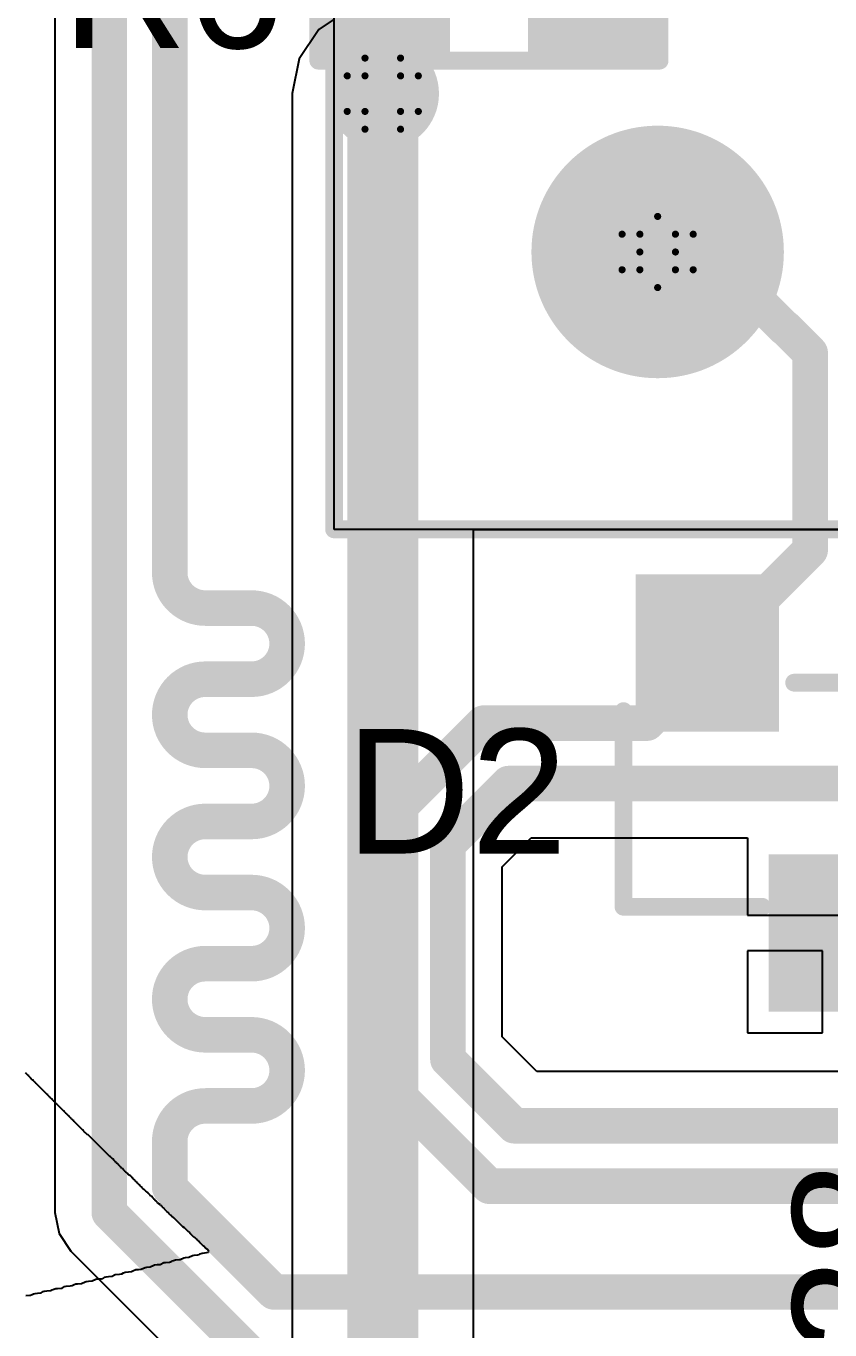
# Model space of a CAD drawing. Header units: inches. Extents: x 0 to 12.8, y -0.1 to 3.5.
# Drawn here: x 0.524 to 0.7501, y 0.968 to 1.3346 of the extents above; entities that cross this region are included whole.
import ezdxf

# ---------------------------------------------------------------- set-up
doc = ezdxf.new("R2010")
doc.units = ezdxf.units.IN
doc.header["$MEASUREMENT"] = 0
for name, color, linetype in [('Bottom Layer', 5, 'Continuous'), ('Bottom Overlay', 54, 'Continuous'), ('Bottom Solder', 6, 'Continuous'), ('Drill Drawing', 1, 'Continuous'), ('Multi-Layer', 9, 'Continuous'), ('Pad Holes', 156, 'Continuous'), ('Top Layer', 1, 'Continuous'), ('Top Overlay', 2, 'Continuous'), ('Top Paste', 8, 'Continuous'), ('Top Solder', 216, 'Continuous'), ('Via Holes', 16, 'Continuous')]:
    doc.layers.add(name, color=color, linetype=linetype)
doc.styles.add('Arial', font='', dxfattribs={"height": 0.2})
doc.styles.get('Arial').set_extended_font_data('Arial')

# ---------------------------------------------------------------- blocks, each defined once
blk = doc.blocks.new('SOT_23_1')
at = {"layer": 'Top Layer'}
for points in [[(-0.01614, 0.05748), (0.01614, 0.05748), (0.01614, 0.02126), (-0.01614, 0.02126)], [(-0.05354, -0.02126), (-0.02126, -0.02126), (-0.02126, -0.05748), (-0.05354, -0.05748)], [(0.02126, -0.02126), (0.05354, -0.02126), (0.05354, -0.05748), (0.02126, -0.05748)]]:
    blk.add_hatch(color=1, dxfattribs=at).paths.add_polyline_path(points)
at = {"layer": 'Top Paste'}
for points in [[(-0.01614, 0.05748), (0.01614, 0.05748), (0.01614, 0.02126), (-0.01614, 0.02126)], [(-0.05354, -0.02126), (-0.02126, -0.02126), (-0.02126, -0.05748), (-0.05354, -0.05748)], [(0.02126, -0.02126), (0.05354, -0.02126), (0.05354, -0.05748), (0.02126, -0.05748)]]:
    blk.add_hatch(color=8, dxfattribs=at).paths.add_polyline_path(points)
at = {"layer": 'Top Solder'}
for points in [[(-0.02014, 0.06148), (0.02014, 0.06148), (0.02014, 0.01726), (-0.02014, 0.01726)], [(-0.05754, -0.01726), (-0.01726, -0.01726), (-0.01726, -0.06148), (-0.05754, -0.06148)], [(0.01726, -0.01726), (0.05754, -0.01726), (0.05754, -0.06148), (0.01726, -0.06148)]]:
    blk.add_hatch(color=216, dxfattribs=at).paths.add_polyline_path(points)
at = {"layer": 'Top Overlay'}
for points in [[(-0.022, 0.032, 0.005, 0.005, 0), (-0.061, 0.032, 0.005, 0.005, 0)], [(-0.061, 0.032, 0.005, 0.005, 0), (-0.061, -0.023, 0.005, 0.005, 0)], [(0.061, 0.032, 0.005, 0.005, 0), (0.022, 0.032, 0.005, 0.005, 0)], [(0.061, 0.032, 0.005, 0.005, 0), (0.061, -0.023, 0.005, 0.005, 0)], [(0.013, -0.031, 0.005, 0.005, 0), (-0.013, -0.031, 0.005, 0.005, 0)], [(-0.066, -0.041, 0.005, 0.005, 0), (-0.066, -0.051, 0.005, 0.005, 0)], [(-0.061, -0.046, 0.005, 0.005, 0), (-0.066, -0.041, 0.005, 0.005, 0)], [(-0.061, -0.046, 0.005, 0.005, 0), (-0.066, -0.051, 0.005, 0.005, 0)]]:
    blk.add_lwpolyline(points, format="xyseb", dxfattribs=at)
for points in [[(-0.06225, 0.032, 0.0025, 0.0025, 1), (-0.05975, 0.032, 0.0025, 0.0025, 1)], [(-0.06225, 0.032, 0.0025, 0.0025, 1), (-0.05975, 0.032, 0.0025, 0.0025, 1)], [(-0.02325, 0.032, 0.0025, 0.0025, 1), (-0.02075, 0.032, 0.0025, 0.0025, 1)], [(0.02075, 0.032, 0.0025, 0.0025, 1), (0.02325, 0.032, 0.0025, 0.0025, 1)], [(0.05975, 0.032, 0.0025, 0.0025, 1), (0.06225, 0.032, 0.0025, 0.0025, 1)], [(0.05975, 0.032, 0.0025, 0.0025, 1), (0.06225, 0.032, 0.0025, 0.0025, 1)], [(-0.06225, -0.023, 0.0025, 0.0025, 1), (-0.05975, -0.023, 0.0025, 0.0025, 1)], [(0.05975, -0.023, 0.0025, 0.0025, 1), (0.06225, -0.023, 0.0025, 0.0025, 1)], [(-0.01425, -0.031, 0.0025, 0.0025, 1), (-0.01175, -0.031, 0.0025, 0.0025, 1)], [(0.01175, -0.031, 0.0025, 0.0025, 1), (0.01425, -0.031, 0.0025, 0.0025, 1)], [(-0.06725, -0.041, 0.0025, 0.0025, 1), (-0.06475, -0.041, 0.0025, 0.0025, 1)], [(-0.06725, -0.041, 0.0025, 0.0025, 1), (-0.06475, -0.041, 0.0025, 0.0025, 1)], [(-0.06225, -0.046, 0.0025, 0.0025, 1), (-0.05975, -0.046, 0.0025, 0.0025, 1)], [(-0.06225, -0.046, 0.0025, 0.0025, 1), (-0.05975, -0.046, 0.0025, 0.0025, 1)], [(-0.06725, -0.051, 0.0025, 0.0025, 1), (-0.06475, -0.051, 0.0025, 0.0025, 1)], [(-0.06725, -0.051, 0.0025, 0.0025, 1), (-0.06475, -0.051, 0.0025, 0.0025, 1)]]:
    blk.add_lwpolyline(points, format="xyseb", close=True, dxfattribs=at)
blk = doc.blocks.new('R___0603_29')
at = {"layer": 'Top Layer'}
for points in [[(-0.015, 0.0175), (-0.015, -0.0175), (-0.045, -0.0175), (-0.045, 0.0175)], [(0.045, 0.0175), (0.045, -0.0175), (0.015, -0.0175), (0.015, 0.0175)]]:
    blk.add_hatch(color=1, dxfattribs=at).paths.add_polyline_path(points)
at = {"layer": 'Top Paste'}
for points in [[(-0.015, 0.0175), (-0.015, -0.0175), (-0.045, -0.0175), (-0.045, 0.0175)], [(0.045, 0.0175), (0.045, -0.0175), (0.015, -0.0175), (0.015, 0.0175)]]:
    blk.add_hatch(color=8, dxfattribs=at).paths.add_polyline_path(points)
at = {"layer": 'Top Solder'}
for points in [[(-0.011, 0.0215), (-0.011, -0.0215), (-0.049, -0.0215), (-0.049, 0.0215)], [(0.049, 0.0215), (0.049, -0.0215), (0.011, -0.0215), (0.011, 0.0215)]]:
    blk.add_hatch(color=216, dxfattribs=at).paths.add_polyline_path(points)
at = {"layer": 'Top Overlay'}
for points in [[(0.048, 0.021, 0.005, 0.005, 0), (-0.048, 0.021, 0.005, 0.005, 0)], [(-0.048, 0.021, 0.005, 0.005, 0), (-0.048, -0.021, 0.005, 0.005, 0)], [(0.048, 0.021, 0.005, 0.005, 0), (0.048, -0.021, 0.005, 0.005, 0)], [(0.048, -0.021, 0.005, 0.005, 0), (-0.048, -0.021, 0.005, 0.005, 0)]]:
    blk.add_lwpolyline(points, format="xyseb", dxfattribs=at)
for points in [[(-0.04925, 0.021, 0.0025, 0.0025, 1), (-0.04675, 0.021, 0.0025, 0.0025, 1)], [(-0.04925, 0.021, 0.0025, 0.0025, 1), (-0.04675, 0.021, 0.0025, 0.0025, 1)], [(0.04675, 0.021, 0.0025, 0.0025, 1), (0.04925, 0.021, 0.0025, 0.0025, 1)], [(0.04675, 0.021, 0.0025, 0.0025, 1), (0.04925, 0.021, 0.0025, 0.0025, 1)], [(-0.04925, -0.021, 0.0025, 0.0025, 1), (-0.04675, -0.021, 0.0025, 0.0025, 1)], [(-0.04925, -0.021, 0.0025, 0.0025, 1), (-0.04675, -0.021, 0.0025, 0.0025, 1)], [(0.04675, -0.021, 0.0025, 0.0025, 1), (0.04925, -0.021, 0.0025, 0.0025, 1)], [(0.04675, -0.021, 0.0025, 0.0025, 1), (0.04925, -0.021, 0.0025, 0.0025, 1)]]:
    blk.add_lwpolyline(points, format="xyseb", close=True, dxfattribs=at)
blk = doc.blocks.new('ARJM11D7_114_AB_EW2_B_38')
at = {"layer": 'Bottom Layer'}
h = blk.add_hatch(color=5, dxfattribs=at)
edge = h.paths.add_edge_path()
edge.add_arc((-0.225, -0.2685), 0.0315, 0, 360)
at = {"layer": 'Bottom Solder'}
h = blk.add_hatch(color=6, dxfattribs=at)
edge = h.paths.add_edge_path()
edge.add_arc((-0.225, -0.2685), 0.0355, 0, 360)
at = {"layer": 'Multi-Layer'}
h = blk.add_hatch(color=9, dxfattribs=at)
edge = h.paths.add_edge_path()
edge.add_arc((-0.225, -0.2685), 0.0315, 0, 360)
at = {"layer": 'Pad Holes'}
h = blk.add_hatch(color=7, dxfattribs=at)
edge = h.paths.add_edge_path()
edge.add_arc((-0.225, -0.2685), 0.0185, 0, 360)
at = {"layer": 'Top Layer'}
h = blk.add_hatch(color=1, dxfattribs=at)
edge = h.paths.add_edge_path()
edge.add_arc((-0.225, -0.2685), 0.0315, 0, 360)
at = {"layer": 'Top Solder'}
h = blk.add_hatch(color=216, dxfattribs=at)
edge = h.paths.add_edge_path()
edge.add_arc((-0.225, -0.2685), 0.0355, 0, 360)
at = {"layer": 'Bottom Overlay'}
for points in [[(-0.316, -0.3465, 0.005, 0.005, 0), (-0.316, -0.133, 0.005, 0.005, 0)], [(-0.316, -0.3465, 0.005, 0.005, 0), (0.316, -0.3465, 0.005, 0.005, 0)]]:
    blk.add_lwpolyline(points, format="xyseb", dxfattribs=at)
blk.add_lwpolyline([(-0.31725, -0.3465, 0.0025, 0.0025, 1), (-0.31475, -0.3465, 0.0025, 0.0025, 1)], format="xyseb", close=True, dxfattribs=at)
blk.add_lwpolyline([(-0.31725, -0.3465, 0.0025, 0.0025, 1), (-0.31475, -0.3465, 0.0025, 0.0025, 1)], format="xyseb", close=True, dxfattribs=at)

msp = doc.modelspace()

# ---------------------------------------------------------------- hatches: boundary and pattern name
at = {"layer": 'Bottom Layer'}
h = msp.add_hatch(color=5, dxfattribs=at)
edge = h.paths.add_edge_path()
edge.add_arc((0.6243, 1.31562), 0.01181, 0, 360)
at = {"layer": 'Bottom Solder'}
h = msp.add_hatch(color=6, dxfattribs=at)
edge = h.paths.add_edge_path()
edge.add_arc((0.6243, 1.31562), 0.01581, 0, 360)
at = {"layer": 'Top Layer'}
h = msp.add_hatch(color=1, dxfattribs=at)
edge = h.paths.add_edge_path()
edge.add_arc((0.6243, 1.31562), 0.01181, 0, 360)
at = {"layer": 'Top Solder'}
h = msp.add_hatch(color=216, dxfattribs=at)
edge = h.paths.add_edge_path()
edge.add_arc((0.6243, 1.31562), 0.01581, 0, 360)
at = {"layer": 'Via Holes'}
h = msp.add_hatch(color=7, dxfattribs=at)
edge = h.paths.add_edge_path()
edge.add_arc((0.6243, 1.31562), 0.00591, 0, 360)

# ---------------------------------------------------------------- linework, layer by layer
at = {"layer": 'Bottom Layer'}
for p, q in [((0.61061, 1.1931), (0.61061, 1.95441)), ((0.61061, 1.33654), (0.60628, 1.33364)), ((0.60628, 1.33364), (0.60075, 1.32537)), ((0.60075, 1.32537), (0.59881, 1.31562)), ((0.59881, 1.31562), (0.59881, 0.9457)), ((1.24261, 1.1931), (0.61061, 1.1931)), ((0.64979, 0.95626), (0.64979, 1.1931)), ((0.64979, 1.1931), (1.01969, 1.1931))]:
    msp.add_line(p, q, dxfattribs=at)
msp.add_lwpolyline([(0.6243, 0.9457, 0.02, 0.02, 0), (0.6243, 1.31562, 0.02, 0.02, 0)], format="xyseb", dxfattribs=at)
msp.add_lwpolyline([(0.6193, 1.31562, 0.01, 0.01, 1), (0.6293, 1.31562, 0.01, 0.01, 1)], format="xyseb", close=True, dxfattribs=at)
at = {"layer": 'Bottom Overlay'}
for p, q in [((0.52406, 1.04012), (0.52382, 1.0403)), ((0.52413, 1.03999), (0.52406, 1.04012)), ((0.52458, 1.03953), (0.52413, 1.03999)), ((0.52472, 1.03946), (0.52458, 1.03953)), ((0.52476, 1.03936), (0.52472, 1.03946)), ((0.52514, 1.03898), (0.52476, 1.03936)), ((0.52538, 1.0388), (0.52514, 1.03898)), ((0.52545, 1.03866), (0.52538, 1.0388)), ((0.52591, 1.03821), (0.52545, 1.03866)), ((0.52605, 1.03814), (0.52591, 1.03821)), ((0.52608, 1.03804), (0.52605, 1.03814)), ((0.5266, 1.03752), (0.52608, 1.03804)), ((0.52674, 1.03745), (0.5266, 1.03752)), ((0.52678, 1.03734), (0.52674, 1.03745)), ((0.52716, 1.03696), (0.52678, 1.03734)), ((0.5274, 1.03678), (0.52716, 1.03696)), ((0.52747, 1.03665), (0.5274, 1.03678)), ((0.52792, 1.03619), (0.52747, 1.03665)), ((0.52806, 1.03612), (0.52792, 1.03619)), ((0.5281, 1.03602), (0.52806, 1.03612)), ((0.52848, 1.03564), (0.5281, 1.03602)), ((0.52872, 1.03546), (0.52848, 1.03564)), ((0.52879, 1.03532), (0.52872, 1.03546)), ((0.52925, 1.03487), (0.52879, 1.03532)), ((0.52939, 1.0348), (0.52925, 1.03487)), ((0.52942, 1.0347), (0.52939, 1.0348)), ((0.52994, 1.03418), (0.52942, 1.0347)), ((0.53008, 1.03411), (0.52994, 1.03418)), ((0.53012, 1.034), (0.53008, 1.03411)), ((0.5305, 1.03362), (0.53012, 1.034)), ((0.53074, 1.03344), (0.5305, 1.03362)), ((0.53081, 1.03331), (0.53074, 1.03344)), ((0.53126, 1.03285), (0.53081, 1.03331)), ((0.5314, 1.03278), (0.53126, 1.03285)), ((0.53144, 1.03268), (0.5314, 1.03278)), ((0.53182, 1.0323), (0.53144, 1.03268)), ((0.53206, 1.03212), (0.53182, 1.0323)), ((0.53213, 1.03198), (0.53206, 1.03212)), ((0.53259, 1.03153), (0.53213, 1.03198)), ((0.53273, 1.03146), (0.53259, 1.03153)), ((0.53276, 1.03136), (0.53273, 1.03146)), ((0.53328, 1.03084), (0.53276, 1.03136)), ((0.53342, 1.03077), (0.53328, 1.03084)), ((0.53346, 1.03066), (0.53342, 1.03077)), ((0.53384, 1.03028), (0.53346, 1.03066)), ((0.53408, 1.0301), (0.53384, 1.03028)), ((0.53415, 1.02997), (0.53408, 1.0301)), ((0.5346, 1.02951), (0.53415, 1.02997)), ((0.53474, 1.02944), (0.5346, 1.02951)), ((0.53478, 1.02934), (0.53474, 1.02944)), ((0.53516, 1.02896), (0.53478, 1.02934)), ((0.5354, 1.02878), (0.53516, 1.02896)), ((0.53547, 1.02864), (0.5354, 1.02878)), ((0.53593, 1.02819), (0.53547, 1.02864)), ((0.53606, 1.02812), (0.53593, 1.02819)), ((0.5361, 1.02802), (0.53606, 1.02812)), ((0.53662, 1.0275), (0.5361, 1.02802)), ((0.53676, 1.02743), (0.53662, 1.0275)), ((0.5368, 1.02732), (0.53676, 1.02743)), ((0.53718, 1.02694), (0.5368, 1.02732)), ((0.53742, 1.02676), (0.53718, 1.02694)), ((0.53749, 1.02663), (0.53742, 1.02676)), ((0.53794, 1.02617), (0.53749, 1.02663)), ((0.53808, 1.0261), (0.53794, 1.02617)), ((0.53812, 1.026), (0.53808, 1.0261)), ((0.5385, 1.02562), (0.53812, 1.026)), ((0.53874, 1.02544), (0.5385, 1.02562)), ((0.53881, 1.0253), (0.53874, 1.02544)), ((0.53927, 1.02485), (0.53881, 1.0253)), ((0.5394, 1.02478), (0.53927, 1.02485)), ((0.53944, 1.02468), (0.5394, 1.02478)), ((0.53996, 1.02416), (0.53944, 1.02468)), ((0.5401, 1.02409), (0.53996, 1.02416)), ((0.54014, 1.02398), (0.5401, 1.02409)), ((0.54027, 1.02384), (0.54014, 1.02398)), ((0.54034, 1.0237), (0.54027, 1.02384)), ((0.54059, 1.02353), (0.54034, 1.0237)), ((0.54073, 1.02346), (0.54059, 1.02353)), ((0.54128, 1.0229), (0.54073, 1.02346)), ((0.54142, 1.02283), (0.54128, 1.0229)), ((0.54741, 1.01685), (0.54142, 1.02283)), ((0.54755, 1.01678), (0.54741, 1.01685)), ((0.54768, 1.01664), (0.54755, 1.01678)), ((0.54782, 1.01657), (0.54768, 1.01664)), ((0.54831, 1.01608), (0.54782, 1.01657)), ((0.54845, 1.01601), (0.54831, 1.01608)), ((0.54869, 1.01577), (0.54845, 1.01601)), ((0.54876, 1.01563), (0.54869, 1.01577)), ((0.54894, 1.01546), (0.54876, 1.01563)), ((0.54908, 1.01539), (0.54894, 1.01546)), ((0.54939, 1.01508), (0.54908, 1.01539)), ((0.54946, 1.01494), (0.54939, 1.01508)), ((0.54963, 1.01476), (0.54946, 1.01494)), ((0.54977, 1.01469), (0.54963, 1.01476)), ((0.55002, 1.01445), (0.54977, 1.01469)), ((0.55009, 1.01431), (0.55002, 1.01445)), ((0.55033, 1.01407), (0.55009, 1.01431)), ((0.55047, 1.014), (0.55033, 1.01407)), ((0.55071, 1.01375), (0.55047, 1.014)), ((0.55078, 1.01361), (0.55071, 1.01375)), ((0.55095, 1.01344), (0.55078, 1.01361)), ((0.55109, 1.01337), (0.55095, 1.01344)), ((0.55141, 1.01306), (0.55109, 1.01337)), ((0.55148, 1.01292), (0.55141, 1.01306)), ((0.55165, 1.01274), (0.55148, 1.01292)), ((0.55179, 1.01267), (0.55165, 1.01274)), ((0.55203, 1.01243), (0.55179, 1.01267)), ((0.5521, 1.01229), (0.55203, 1.01243)), ((0.55228, 1.01212), (0.5521, 1.01229)), ((0.55242, 1.01205), (0.55228, 1.01212)), ((0.55283, 1.01163), (0.55242, 1.01205)), ((0.55332, 1.01135), (0.55283, 1.01163)), ((0.55342, 1.01125), (0.55332, 1.01135)), ((0.55349, 1.01111), (0.55342, 1.01125)), ((0.55381, 1.0108), (0.55349, 1.01111)), ((0.55395, 1.01073), (0.55381, 1.0108)), ((0.55405, 1.01062), (0.55395, 1.01073)), ((0.55412, 1.01048), (0.55405, 1.01062)), ((0.55443, 1.01017), (0.55412, 1.01048)), ((0.55457, 1.0101), (0.55443, 1.01017)), ((0.55475, 1.00993), (0.55457, 1.0101)), ((0.55482, 1.00979), (0.55475, 1.00993)), ((0.55513, 1.00947), (0.55482, 1.00979)), ((0.55527, 1.0094), (0.55513, 1.00947)), ((0.55544, 1.00923), (0.55527, 1.0094)), ((0.55551, 1.00909), (0.55544, 1.00923)), ((0.55583, 1.00878), (0.55551, 1.00909)), ((0.55596, 1.00871), (0.55583, 1.00878)), ((0.55607, 1.0086), (0.55596, 1.00871)), ((0.55614, 1.00847), (0.55607, 1.0086)), ((0.55645, 1.00815), (0.55614, 1.00847)), ((0.55659, 1.00808), (0.55645, 1.00815)), ((0.55676, 1.00791), (0.55659, 1.00808)), ((0.55683, 1.00777), (0.55676, 1.00791)), ((0.55715, 1.00746), (0.55683, 1.00777)), ((0.55729, 1.00739), (0.55715, 1.00746)), ((0.55763, 1.00704), (0.55729, 1.00739)), ((0.55798, 1.00683), (0.55763, 1.00704)), ((0.5583, 1.00652), (0.55798, 1.00683)), ((0.55837, 1.00638), (0.5583, 1.00652)), ((0.55847, 1.00627), (0.55837, 1.00638)), ((0.55861, 1.0062), (0.55847, 1.00627)), ((0.55892, 1.00589), (0.55861, 1.0062)), ((0.55899, 1.00575), (0.55892, 1.00589)), ((0.5591, 1.00565), (0.55899, 1.00575)), ((0.55924, 1.00558), (0.5591, 1.00565)), ((0.55962, 1.0052), (0.55924, 1.00558)), ((0.55969, 1.00506), (0.55962, 1.0052)), ((0.55979, 1.00495), (0.55969, 1.00506)), ((0.55993, 1.00488), (0.55979, 1.00495)), ((0.56024, 1.00457), (0.55993, 1.00488)), ((0.56031, 1.00443), (0.56024, 1.00457)), ((0.56042, 1.00433), (0.56031, 1.00443)), ((0.56056, 1.00426), (0.56042, 1.00433)), ((0.56087, 1.00394), (0.56056, 1.00426)), ((0.56094, 1.0038), (0.56087, 1.00394)), ((0.56104, 1.0037), (0.56094, 1.0038)), ((0.56177, 1.00318), (0.56104, 1.0037)), ((0.56184, 1.00304), (0.56177, 1.00318)), ((0.56202, 1.00286), (0.56184, 1.00304)), ((0.56216, 1.00279), (0.56202, 1.00286)), ((0.56219, 1.00269), (0.56216, 1.00279)), ((0.5623, 1.00266), (0.56219, 1.00269)), ((0.56233, 1.00255), (0.5623, 1.00266)), ((0.56257, 1.00231), (0.56233, 1.00255)), ((0.56271, 1.00224), (0.56257, 1.00231)), ((0.56296, 1.00199), (0.56271, 1.00224)), ((0.56303, 1.00186), (0.56296, 1.00199)), ((0.56327, 1.00161), (0.56303, 1.00186)), ((0.56341, 1.00154), (0.56327, 1.00161)), ((0.56351, 1.00144), (0.56341, 1.00154)), ((0.56358, 1.0013), (0.56351, 1.00144)), ((0.5639, 1.00099), (0.56358, 1.0013)), ((0.56404, 1.00092), (0.5639, 1.00099)), ((0.56421, 1.00074), (0.56404, 1.00092)), ((0.56428, 1.0006), (0.56421, 1.00074)), ((0.56459, 1.00029), (0.56428, 1.0006)), ((0.56473, 1.00022), (0.56459, 1.00029)), ((0.56487, 1.00008), (0.56473, 1.00022)), ((0.56501, 1.00001), (0.56487, 1.00008)), ((0.5655, 0.99952), (0.56501, 1.00001)), ((0.56564, 0.99945), (0.5655, 0.99952)), ((0.56807, 0.99702), (0.56564, 0.99945)), ((0.56856, 0.99674), (0.56807, 0.99702)), ((0.56894, 0.99636), (0.56856, 0.99674)), ((0.56901, 0.99622), (0.56894, 0.99636)), ((0.56912, 0.99618), (0.56901, 0.99622)), ((0.56957, 0.99573), (0.56912, 0.99618)), ((0.56964, 0.99559), (0.56957, 0.99573)), ((0.56974, 0.99556), (0.56964, 0.99559)), ((0.57026, 0.99504), (0.56974, 0.99556)), ((0.57033, 0.9949), (0.57026, 0.99504)), ((0.57044, 0.99486), (0.57033, 0.9949)), ((0.57089, 0.99441), (0.57044, 0.99486)), ((0.57096, 0.99427), (0.57089, 0.99441)), ((0.57127, 0.99403), (0.57096, 0.99427)), ((0.57141, 0.99396), (0.57127, 0.99403)), ((0.57169, 0.99368), (0.57141, 0.99396)), ((0.57183, 0.99361), (0.57169, 0.99368)), ((0.57197, 0.99347), (0.57183, 0.99361)), ((0.57211, 0.9934), (0.57197, 0.99347)), ((0.57221, 0.9933), (0.57211, 0.9934)), ((0.57228, 0.99316), (0.57221, 0.9933)), ((0.57259, 0.99284), (0.57228, 0.99316)), ((0.57273, 0.99278), (0.57259, 0.99284)), ((0.57284, 0.99267), (0.57273, 0.99278)), ((0.57291, 0.99253), (0.57284, 0.99267)), ((0.57329, 0.99215), (0.57291, 0.99253)), ((0.57343, 0.99208), (0.57329, 0.99215)), ((0.57353, 0.99197), (0.57343, 0.99208)), ((0.5736, 0.99184), (0.57353, 0.99197)), ((0.57392, 0.99152), (0.5736, 0.99184)), ((0.57406, 0.99145), (0.57392, 0.99152)), ((0.57437, 0.99114), (0.57406, 0.99145)), ((0.57419, 0.98971), (0.57524, 0.98985)), ((0.57444, 0.991), (0.57437, 0.99114)), ((0.57454, 0.9909), (0.57444, 0.991)), ((0.57468, 0.99083), (0.57454, 0.9909)), ((0.57482, 0.99069), (0.57468, 0.99083)), ((0.57496, 0.99062), (0.57482, 0.99069)), ((0.5752, 0.99037), (0.57496, 0.99062)), ((0.57541, 0.99003), (0.5752, 0.99037)), ((0.57524, 0.98985), (0.57541, 0.99003)), ((0.55951, 0.98603), (0.56014, 0.9863)), ((0.56014, 0.9863), (0.56084, 0.98637)), ((0.56084, 0.98637), (0.56167, 0.98644)), ((0.56167, 0.98644), (0.56271, 0.98693)), ((0.56271, 0.98693), (0.5632, 0.987)), ((0.5632, 0.987), (0.56435, 0.9871)), ((0.56435, 0.9871), (0.56463, 0.98717)), ((0.56463, 0.98717), (0.56498, 0.98731)), ((0.56498, 0.98731), (0.56508, 0.98742)), ((0.56508, 0.98742), (0.56543, 0.98756)), ((0.56543, 0.98756), (0.56598, 0.9877)), ((0.56598, 0.9877), (0.5671, 0.98777)), ((0.5671, 0.98777), (0.56731, 0.98783)), ((0.56731, 0.98783), (0.56835, 0.98832)), ((0.56835, 0.98832), (0.56884, 0.98839)), ((0.56884, 0.98839), (0.56974, 0.98846)), ((0.56974, 0.98846), (0.57079, 0.98895)), ((0.57079, 0.98895), (0.57127, 0.98902)), ((0.57127, 0.98902), (0.57228, 0.98912)), ((0.57228, 0.98912), (0.57263, 0.98926)), ((0.57263, 0.98926), (0.57287, 0.98937)), ((0.57287, 0.98937), (0.5735, 0.98964)), ((0.5735, 0.98964), (0.57419, 0.98971)), ((0.5456, 0.98248), (0.54574, 0.98262)), ((0.54574, 0.98262), (0.54588, 0.98269)), ((0.54588, 0.98269), (0.54601, 0.98283)), ((0.54601, 0.98283), (0.5465, 0.98296)), ((0.5465, 0.98296), (0.5472, 0.98303)), ((0.5472, 0.98303), (0.54817, 0.9831)), ((0.54817, 0.9831), (0.5488, 0.98352)), ((0.5488, 0.98352), (0.54908, 0.98359)), ((0.54908, 0.98359), (0.55026, 0.98373)), ((0.55026, 0.98373), (0.55095, 0.9838)), ((0.55095, 0.9838), (0.55137, 0.98408)), ((0.55137, 0.98408), (0.55186, 0.98429)), ((0.55186, 0.98429), (0.55276, 0.98436)), ((0.55276, 0.98436), (0.55363, 0.98446)), ((0.55363, 0.98446), (0.55398, 0.9846)), ((0.55398, 0.9846), (0.55485, 0.98498)), ((0.55485, 0.98498), (0.55555, 0.98505)), ((0.55555, 0.98505), (0.55638, 0.98512)), ((0.55638, 0.98512), (0.55743, 0.98561)), ((0.55743, 0.98561), (0.55791, 0.98568)), ((0.55791, 0.98568), (0.55892, 0.98578)), ((0.55892, 0.98578), (0.55927, 0.98592)), ((0.55927, 0.98592), (0.55951, 0.98603)), ((0.52876, 0.97879), (0.52911, 0.97893)), ((0.52911, 0.97893), (0.5298, 0.979)), ((0.5298, 0.979), (0.53078, 0.97907)), ((0.53078, 0.97907), (0.53099, 0.97914)), ((0.53099, 0.97914), (0.53133, 0.97928)), ((0.53133, 0.97928), (0.53182, 0.97949)), ((0.53182, 0.97949), (0.53238, 0.97962)), ((0.53238, 0.97962), (0.53286, 0.97969)), ((0.53286, 0.97969), (0.53412, 0.97976)), ((0.53412, 0.97976), (0.53474, 0.98018)), ((0.53474, 0.98018), (0.53523, 0.98032)), ((0.53523, 0.98032), (0.53634, 0.98039)), ((0.53634, 0.98039), (0.5369, 0.98046)), ((0.5369, 0.98046), (0.53746, 0.98081)), ((0.53746, 0.98081), (0.53794, 0.98095)), ((0.53794, 0.98095), (0.53843, 0.98102)), ((0.53843, 0.98102), (0.53954, 0.98109)), ((0.53954, 0.98109), (0.54059, 0.98157)), ((0.54059, 0.98157), (0.54087, 0.98164)), ((0.54087, 0.98164), (0.54156, 0.98171)), ((0.54156, 0.98171), (0.54254, 0.98178)), ((0.54254, 0.98178), (0.54358, 0.98227)), ((0.54358, 0.98227), (0.54386, 0.98234)), ((0.54386, 0.98234), (0.54518, 0.98241)), ((0.54518, 0.98241), (0.5456, 0.98248)), ((0.52389, 0.97768), (0.525, 0.97775)), ((0.525, 0.97775), (0.52521, 0.97782)), ((0.52521, 0.97782), (0.52566, 0.97799)), ((0.52566, 0.97799), (0.52605, 0.97816)), ((0.52605, 0.97816), (0.52653, 0.9783)), ((0.52653, 0.9783), (0.52723, 0.97837)), ((0.52723, 0.97837), (0.5282, 0.97844)), ((0.5282, 0.97844), (0.52876, 0.97879))]:
    msp.add_line(p, q, dxfattribs=at)
at = {"layer": 'Drill Drawing'}
for points in [[(0.6193, 1.32062, 0.002, 0.002, 0), (0.6193, 1.32562, 0.002, 0.002, 0)], [(0.6193, 1.32562, 0.002, 0.002, 0), (0.6293, 1.32562, 0.002, 0.002, 0)], [(0.6293, 1.32062, 0.002, 0.002, 0), (0.6293, 1.32562, 0.002, 0.002, 0)], [(0.6143, 1.31062, 0.002, 0.002, 0), (0.6143, 1.32062, 0.002, 0.002, 0)], [(0.6143, 1.32062, 0.002, 0.002, 0), (0.6193, 1.32062, 0.002, 0.002, 0)], [(0.6293, 1.32062, 0.002, 0.002, 0), (0.6343, 1.32062, 0.002, 0.002, 0)], [(0.6343, 1.31062, 0.002, 0.002, 0), (0.6343, 1.32062, 0.002, 0.002, 0)], [(0.6143, 1.31062, 0.002, 0.002, 0), (0.6193, 1.31062, 0.002, 0.002, 0)], [(0.6193, 1.30562, 0.002, 0.002, 0), (0.6193, 1.31062, 0.002, 0.002, 0)], [(0.6293, 1.31062, 0.002, 0.002, 0), (0.6343, 1.31062, 0.002, 0.002, 0)], [(0.6293, 1.30562, 0.002, 0.002, 0), (0.6293, 1.31062, 0.002, 0.002, 0)], [(0.6193, 1.30562, 0.002, 0.002, 0), (0.6293, 1.30562, 0.002, 0.002, 0)], [(0.69661, 1.2761, 0.002, 0.002, 0), (0.70161, 1.2811, 0.002, 0.002, 0)], [(0.70161, 1.2811, 0.002, 0.002, 0), (0.70661, 1.2761, 0.002, 0.002, 0)], [(0.69161, 1.2761, 0.002, 0.002, 0), (0.69661, 1.2711, 0.002, 0.002, 0)], [(0.69161, 1.2761, 0.002, 0.002, 0), (0.69661, 1.2761, 0.002, 0.002, 0)], [(0.70661, 1.2761, 0.002, 0.002, 0), (0.71161, 1.2761, 0.002, 0.002, 0)], [(0.70661, 1.2711, 0.002, 0.002, 0), (0.71161, 1.2761, 0.002, 0.002, 0)], [(0.69161, 1.2661, 0.002, 0.002, 0), (0.69661, 1.2711, 0.002, 0.002, 0)], [(0.70661, 1.2711, 0.002, 0.002, 0), (0.71161, 1.2661, 0.002, 0.002, 0)], [(0.69161, 1.2661, 0.002, 0.002, 0), (0.69661, 1.2661, 0.002, 0.002, 0)], [(0.69661, 1.2661, 0.002, 0.002, 0), (0.70161, 1.2611, 0.002, 0.002, 0)], [(0.70161, 1.2611, 0.002, 0.002, 0), (0.70661, 1.2661, 0.002, 0.002, 0)], [(0.70661, 1.2661, 0.002, 0.002, 0), (0.71161, 1.2661, 0.002, 0.002, 0)]]:
    msp.add_lwpolyline(points, format="xyseb", dxfattribs=at)
for points in [[(0.6188, 1.32562, 0.001, 0.001, 1), (0.6198, 1.32562, 0.001, 0.001, 1)], [(0.6188, 1.32562, 0.001, 0.001, 1), (0.6198, 1.32562, 0.001, 0.001, 1)], [(0.6288, 1.32562, 0.001, 0.001, 1), (0.6298, 1.32562, 0.001, 0.001, 1)], [(0.6288, 1.32562, 0.001, 0.001, 1), (0.6298, 1.32562, 0.001, 0.001, 1)], [(0.6138, 1.32062, 0.001, 0.001, 1), (0.6148, 1.32062, 0.001, 0.001, 1)], [(0.6138, 1.32062, 0.001, 0.001, 1), (0.6148, 1.32062, 0.001, 0.001, 1)], [(0.6188, 1.32062, 0.001, 0.001, 1), (0.6198, 1.32062, 0.001, 0.001, 1)], [(0.6188, 1.32062, 0.001, 0.001, 1), (0.6198, 1.32062, 0.001, 0.001, 1)], [(0.6288, 1.32062, 0.001, 0.001, 1), (0.6298, 1.32062, 0.001, 0.001, 1)], [(0.6288, 1.32062, 0.001, 0.001, 1), (0.6298, 1.32062, 0.001, 0.001, 1)], [(0.6338, 1.32062, 0.001, 0.001, 1), (0.6348, 1.32062, 0.001, 0.001, 1)], [(0.6338, 1.32062, 0.001, 0.001, 1), (0.6348, 1.32062, 0.001, 0.001, 1)], [(0.6138, 1.31062, 0.001, 0.001, 1), (0.6148, 1.31062, 0.001, 0.001, 1)], [(0.6138, 1.31062, 0.001, 0.001, 1), (0.6148, 1.31062, 0.001, 0.001, 1)], [(0.6188, 1.31062, 0.001, 0.001, 1), (0.6198, 1.31062, 0.001, 0.001, 1)], [(0.6188, 1.31062, 0.001, 0.001, 1), (0.6198, 1.31062, 0.001, 0.001, 1)], [(0.6288, 1.31062, 0.001, 0.001, 1), (0.6298, 1.31062, 0.001, 0.001, 1)], [(0.6288, 1.31062, 0.001, 0.001, 1), (0.6298, 1.31062, 0.001, 0.001, 1)], [(0.6338, 1.31062, 0.001, 0.001, 1), (0.6348, 1.31062, 0.001, 0.001, 1)], [(0.6338, 1.31062, 0.001, 0.001, 1), (0.6348, 1.31062, 0.001, 0.001, 1)], [(0.6188, 1.30562, 0.001, 0.001, 1), (0.6198, 1.30562, 0.001, 0.001, 1)], [(0.6188, 1.30562, 0.001, 0.001, 1), (0.6198, 1.30562, 0.001, 0.001, 1)], [(0.6288, 1.30562, 0.001, 0.001, 1), (0.6298, 1.30562, 0.001, 0.001, 1)], [(0.6288, 1.30562, 0.001, 0.001, 1), (0.6298, 1.30562, 0.001, 0.001, 1)], [(0.70111, 1.2811, 0.001, 0.001, 1), (0.70211, 1.2811, 0.001, 0.001, 1)], [(0.70111, 1.2811, 0.001, 0.001, 1), (0.70211, 1.2811, 0.001, 0.001, 1)], [(0.69111, 1.2761, 0.001, 0.001, 1), (0.69211, 1.2761, 0.001, 0.001, 1)], [(0.69111, 1.2761, 0.001, 0.001, 1), (0.69211, 1.2761, 0.001, 0.001, 1)], [(0.69611, 1.2761, 0.001, 0.001, 1), (0.69711, 1.2761, 0.001, 0.001, 1)], [(0.69611, 1.2761, 0.001, 0.001, 1), (0.69711, 1.2761, 0.001, 0.001, 1)], [(0.70611, 1.2761, 0.001, 0.001, 1), (0.70711, 1.2761, 0.001, 0.001, 1)], [(0.70611, 1.2761, 0.001, 0.001, 1), (0.70711, 1.2761, 0.001, 0.001, 1)], [(0.71111, 1.2761, 0.001, 0.001, 1), (0.71211, 1.2761, 0.001, 0.001, 1)], [(0.71111, 1.2761, 0.001, 0.001, 1), (0.71211, 1.2761, 0.001, 0.001, 1)], [(0.69611, 1.2711, 0.001, 0.001, 1), (0.69711, 1.2711, 0.001, 0.001, 1)], [(0.69611, 1.2711, 0.001, 0.001, 1), (0.69711, 1.2711, 0.001, 0.001, 1)], [(0.70611, 1.2711, 0.001, 0.001, 1), (0.70711, 1.2711, 0.001, 0.001, 1)], [(0.70611, 1.2711, 0.001, 0.001, 1), (0.70711, 1.2711, 0.001, 0.001, 1)], [(0.69111, 1.2661, 0.001, 0.001, 1), (0.69211, 1.2661, 0.001, 0.001, 1)], [(0.69111, 1.2661, 0.001, 0.001, 1), (0.69211, 1.2661, 0.001, 0.001, 1)], [(0.69611, 1.2661, 0.001, 0.001, 1), (0.69711, 1.2661, 0.001, 0.001, 1)], [(0.69611, 1.2661, 0.001, 0.001, 1), (0.69711, 1.2661, 0.001, 0.001, 1)], [(0.70611, 1.2661, 0.001, 0.001, 1), (0.70711, 1.2661, 0.001, 0.001, 1)], [(0.70611, 1.2661, 0.001, 0.001, 1), (0.70711, 1.2661, 0.001, 0.001, 1)], [(0.71111, 1.2661, 0.001, 0.001, 1), (0.71211, 1.2661, 0.001, 0.001, 1)], [(0.71111, 1.2661, 0.001, 0.001, 1), (0.71211, 1.2661, 0.001, 0.001, 1)], [(0.70111, 1.2611, 0.001, 0.001, 1), (0.70211, 1.2611, 0.001, 0.001, 1)], [(0.70111, 1.2611, 0.001, 0.001, 1), (0.70211, 1.2611, 0.001, 0.001, 1)]]:
    msp.add_lwpolyline(points, format="xyseb", close=True, dxfattribs=at)
at = {"layer": 'Top Layer'}
for p, q in [((0.61061, 1.1931), (0.61061, 1.95441)), ((0.53209, 1.37492), (0.53209, 1.001)), ((1.24261, 1.1931), (0.61061, 1.1931)), ((0.65791, 1.0982), (0.66604, 1.10633)), ((0.66604, 1.10633), (0.72686, 1.10633)), ((0.72686, 1.10633), (0.72686, 1.08463)), ((0.65791, 1.05043), (0.65791, 1.0982)), ((0.72686, 1.08463), (0.753, 1.08463)), ((0.748, 1.07463), (0.72686, 1.07463)), ((0.72686, 1.07463), (0.72686, 1.05152)), ((0.748, 1.05152), (0.748, 1.07463)), ((0.66762, 1.04072), (0.65791, 1.05043)), ((0.72686, 1.05152), (0.748, 1.05152)), ((0.78106, 1.04072), (0.66762, 1.04072)), ((0.53209, 1.001), (0.53325, 0.99514)), ((0.53325, 0.99514), (0.53656, 0.99018)), ((0.53656, 0.99018), (0.57587, 0.95088))]:
    msp.add_line(p, q, dxfattribs=at)
for points in [[(0.54738, 1.001, 0.01, 0.01, 0), (0.54738, 1.37492, 0.01, 0.01, 0)], [(0.56438, 1.20184, 0.01, 0.01, 0), (0.56438, 1.36788, 0.01, 0.01, 0)], [(0.62423, 1.31569, 0.02, 0.02, 0), (0.62423, 1.34583, 0.02, 0.02, 0)], [(0.62423, 1.31569, 0.015, 0.015, 0), (0.6243, 1.31562, 0.015, 0.015, 0)], [(0.70161, 1.2711, 0.01, 0.01, 0), (0.71595, 1.2711, 0.01, 0.01, 0)], [(0.71595, 1.2711, 0.01, 0.01, 0), (0.73727, 1.24979, 0.01, 0.01, 0)], [(0.73727, 1.24979, 0.01, 0.01, 0), (0.73743, 1.24979, 0.01, 0.01, 0)], [(0.73743, 1.24979, 0.01, 0.01, 0), (0.7445, 1.24272, 0.01, 0.01, 0)], [(0.7445, 1.18727, 0.01, 0.01, 0), (0.7445, 1.24272, 0.01, 0.01, 0)], [(0.56438, 1.18098, 0.01, 0.01, 0), (0.56438, 1.20184, 0.01, 0.01, 0)], [(0.72871, 1.17148, 0.01, 0.01, 0), (0.7445, 1.18727, 0.01, 0.01, 0)], [(0.57438, 1.17098, 0.01, 0.01, -0.414214), (0.56438, 1.18098, 0.01, 0.01, 0)], [(0.57438, 1.17098, 0.01, 0.01, 0), (0.58741, 1.17098, 0.01, 0.01, 0)], [(0.58741, 1.17098, 0.01, 0.01, -1), (0.58741, 1.15098, 0.01, 0.01, 0)], [(0.70446, 1.1492, 0.01, 0.01, 0), (0.72674, 1.17148, 0.01, 0.01, 0)], [(0.72674, 1.17148, 0.01, 0.01, 0), (0.72871, 1.17148, 0.01, 0.01, 0)], [(0.57438, 1.13098, 0.01, 0.01, -1), (0.57438, 1.15098, 0.01, 0.01, 0)], [(0.57438, 1.15098, 0.01, 0.01, 0), (0.58741, 1.15098, 0.01, 0.01, 0)], [(0.70446, 1.14448, 0.01, 0.01, 0), (0.70446, 1.1492, 0.01, 0.01, 0)], [(0.6986, 1.13863, 0.01, 0.01, 0), (0.70446, 1.14448, 0.01, 0.01, 0)], [(0.62562, 1.11158, 0.01, 0.01, 0), (0.65266, 1.13863, 0.01, 0.01, 0)], [(0.65266, 1.13863, 0.01, 0.01, 0), (0.6986, 1.13863, 0.01, 0.01, 0)], [(0.57438, 1.13098, 0.01, 0.01, 0), (0.58741, 1.13098, 0.01, 0.01, 0)], [(0.58741, 1.13098, 0.01, 0.01, -1), (0.58741, 1.11098, 0.01, 0.01, 0)], [(0.64262, 1.10454, 0.01, 0.01, 0), (0.6597, 1.12163, 0.01, 0.01, 0)], [(0.6597, 1.12163, 0.01, 0.01, 0), (0.75563, 1.12163, 0.01, 0.01, 0)], [(0.57438, 1.09099, 0.01, 0.01, -1), (0.57438, 1.11098, 0.01, 0.01, 0)], [(0.57438, 1.11098, 0.01, 0.01, 0), (0.58741, 1.11098, 0.01, 0.01, 0)], [(0.62562, 1.03705, 0.01, 0.01, 0), (0.62562, 1.11158, 0.01, 0.01, 0)], [(0.64262, 1.04409, 0.01, 0.01, 0), (0.64262, 1.10454, 0.01, 0.01, 0)], [(0.57438, 1.09099, 0.01, 0.01, 0), (0.58741, 1.09099, 0.01, 0.01, 0)], [(0.58741, 1.09099, 0.01, 0.01, -1), (0.58741, 1.07099, 0.01, 0.01, 0)], [(0.57438, 1.05099, 0.01, 0.01, -1), (0.57438, 1.07099, 0.01, 0.01, 0)], [(0.57438, 1.07099, 0.01, 0.01, 0), (0.58741, 1.07099, 0.01, 0.01, 0)], [(0.57438, 1.05099, 0.01, 0.01, 0), (0.58741, 1.05099, 0.01, 0.01, 0)], [(0.58741, 1.05099, 0.01, 0.01, -1), (0.58741, 1.03099, 0.01, 0.01, 0)], [(0.64262, 1.04409, 0.01, 0.01, 0), (0.66129, 1.02542, 0.01, 0.01, 0)], [(0.62562, 1.03705, 0.01, 0.01, 0), (0.65424, 1.00842, 0.01, 0.01, 0)], [(0.56438, 1.02099, 0.01, 0.01, -0.414214), (0.57438, 1.03099, 0.01, 0.01, 0)], [(0.57438, 1.03099, 0.01, 0.01, 0), (0.58741, 1.03099, 0.01, 0.01, 0)], [(0.66129, 1.02542, 0.01, 0.01, 0), (0.7874, 1.02542, 0.01, 0.01, 0)], [(0.56438, 1.00804, 0.01, 0.01, 0), (0.56438, 1.02099, 0.01, 0.01, 0)], [(0.56438, 1.00804, 0.01, 0.01, 0), (0.57143, 1.00098, 0.01, 0.01, 0)], [(0.65424, 1.00842, 0.01, 0.01, 0), (0.79444, 1.00842, 0.01, 0.01, 0)], [(0.54738, 1.001, 0.01, 0.01, 0), (0.58668, 0.96169, 0.01, 0.01, 0)], [(0.57143, 1.00098, 0.01, 0.01, 0), (0.59372, 0.97869, 0.01, 0.01, 0)], [(0.59372, 0.97869, 0.01, 0.01, 0), (0.84119, 0.97869, 0.01, 0.01, 0)]]:
    msp.add_lwpolyline(points, format="xyseb", dxfattribs=at)
for points in [[(0.61923, 1.31569, 0.01, 0.01, 1), (0.62923, 1.31569, 0.01, 0.01, 1)], [(0.62048, 1.31569, 0.0075, 0.0075, 1), (0.62798, 1.31569, 0.0075, 0.0075, 1)], [(0.62055, 1.31562, 0.0075, 0.0075, 1), (0.62805, 1.31562, 0.0075, 0.0075, 1)], [(0.69911, 1.2711, 0.005, 0.005, 1), (0.70411, 1.2711, 0.005, 0.005, 1)], [(0.71345, 1.2711, 0.005, 0.005, 1), (0.71845, 1.2711, 0.005, 0.005, 1)], [(0.71345, 1.2711, 0.005, 0.005, 1), (0.71845, 1.2711, 0.005, 0.005, 1)], [(0.73477, 1.24979, 0.005, 0.005, 1), (0.73977, 1.24979, 0.005, 0.005, 1)], [(0.73477, 1.24979, 0.005, 0.005, 1), (0.73977, 1.24979, 0.005, 0.005, 1)], [(0.73493, 1.24979, 0.005, 0.005, 1), (0.73993, 1.24979, 0.005, 0.005, 1)], [(0.73493, 1.24979, 0.005, 0.005, 1), (0.73993, 1.24979, 0.005, 0.005, 1)], [(0.742, 1.24272, 0.005, 0.005, 1), (0.747, 1.24272, 0.005, 0.005, 1)], [(0.742, 1.24272, 0.005, 0.005, 1), (0.747, 1.24272, 0.005, 0.005, 1)], [(0.56188, 1.20184, 0.005, 0.005, 1), (0.56688, 1.20184, 0.005, 0.005, 1)], [(0.56188, 1.20184, 0.005, 0.005, 1), (0.56688, 1.20184, 0.005, 0.005, 1)], [(0.742, 1.18727, 0.005, 0.005, 1), (0.747, 1.18727, 0.005, 0.005, 1)], [(0.742, 1.18727, 0.005, 0.005, 1), (0.747, 1.18727, 0.005, 0.005, 1)], [(0.56188, 1.18098, 0.005, 0.005, 1), (0.56688, 1.18098, 0.005, 0.005, 1)], [(0.56188, 1.18098, 0.005, 0.005, 1), (0.56688, 1.18098, 0.005, 0.005, 1)], [(0.57188, 1.17098, 0.005, 0.005, 1), (0.57688, 1.17098, 0.005, 0.005, 1)], [(0.57188, 1.17098, 0.005, 0.005, 1), (0.57688, 1.17098, 0.005, 0.005, 1)], [(0.58491, 1.17098, 0.005, 0.005, 1), (0.58991, 1.17098, 0.005, 0.005, 1)], [(0.58491, 1.17098, 0.005, 0.005, 1), (0.58991, 1.17098, 0.005, 0.005, 1)], [(0.72424, 1.17148, 0.005, 0.005, 1), (0.72924, 1.17148, 0.005, 0.005, 1)], [(0.72424, 1.17148, 0.005, 0.005, 1), (0.72924, 1.17148, 0.005, 0.005, 1)], [(0.72621, 1.17148, 0.005, 0.005, 1), (0.73121, 1.17148, 0.005, 0.005, 1)], [(0.72621, 1.17148, 0.005, 0.005, 1), (0.73121, 1.17148, 0.005, 0.005, 1)], [(0.57188, 1.15098, 0.005, 0.005, 1), (0.57688, 1.15098, 0.005, 0.005, 1)], [(0.57188, 1.15098, 0.005, 0.005, 1), (0.57688, 1.15098, 0.005, 0.005, 1)], [(0.58491, 1.15098, 0.005, 0.005, 1), (0.58991, 1.15098, 0.005, 0.005, 1)], [(0.58491, 1.15098, 0.005, 0.005, 1), (0.58991, 1.15098, 0.005, 0.005, 1)], [(0.70196, 1.1492, 0.005, 0.005, 1), (0.70696, 1.1492, 0.005, 0.005, 1)], [(0.70196, 1.1492, 0.005, 0.005, 1), (0.70696, 1.1492, 0.005, 0.005, 1)], [(0.70196, 1.14448, 0.005, 0.005, 1), (0.70696, 1.14448, 0.005, 0.005, 1)], [(0.70196, 1.14448, 0.005, 0.005, 1), (0.70696, 1.14448, 0.005, 0.005, 1)], [(0.65016, 1.13863, 0.005, 0.005, 1), (0.65516, 1.13863, 0.005, 0.005, 1)], [(0.65016, 1.13863, 0.005, 0.005, 1), (0.65516, 1.13863, 0.005, 0.005, 1)], [(0.6961, 1.13863, 0.005, 0.005, 1), (0.7011, 1.13863, 0.005, 0.005, 1)], [(0.6961, 1.13863, 0.005, 0.005, 1), (0.7011, 1.13863, 0.005, 0.005, 1)], [(0.57188, 1.13098, 0.005, 0.005, 1), (0.57688, 1.13098, 0.005, 0.005, 1)], [(0.57188, 1.13098, 0.005, 0.005, 1), (0.57688, 1.13098, 0.005, 0.005, 1)], [(0.58491, 1.13098, 0.005, 0.005, 1), (0.58991, 1.13098, 0.005, 0.005, 1)], [(0.58491, 1.13098, 0.005, 0.005, 1), (0.58991, 1.13098, 0.005, 0.005, 1)], [(0.6572, 1.12163, 0.005, 0.005, 1), (0.6622, 1.12163, 0.005, 0.005, 1)], [(0.6572, 1.12163, 0.005, 0.005, 1), (0.6622, 1.12163, 0.005, 0.005, 1)], [(0.57188, 1.11098, 0.005, 0.005, 1), (0.57688, 1.11098, 0.005, 0.005, 1)], [(0.57188, 1.11098, 0.005, 0.005, 1), (0.57688, 1.11098, 0.005, 0.005, 1)], [(0.58491, 1.11098, 0.005, 0.005, 1), (0.58991, 1.11098, 0.005, 0.005, 1)], [(0.58491, 1.11098, 0.005, 0.005, 1), (0.58991, 1.11098, 0.005, 0.005, 1)], [(0.62312, 1.11158, 0.005, 0.005, 1), (0.62812, 1.11158, 0.005, 0.005, 1)], [(0.62312, 1.11158, 0.005, 0.005, 1), (0.62812, 1.11158, 0.005, 0.005, 1)], [(0.64012, 1.10454, 0.005, 0.005, 1), (0.64512, 1.10454, 0.005, 0.005, 1)], [(0.64012, 1.10454, 0.005, 0.005, 1), (0.64512, 1.10454, 0.005, 0.005, 1)], [(0.57188, 1.09099, 0.005, 0.005, 1), (0.57688, 1.09099, 0.005, 0.005, 1)], [(0.57188, 1.09099, 0.005, 0.005, 1), (0.57688, 1.09099, 0.005, 0.005, 1)], [(0.58491, 1.09099, 0.005, 0.005, 1), (0.58991, 1.09099, 0.005, 0.005, 1)], [(0.58491, 1.09099, 0.005, 0.005, 1), (0.58991, 1.09099, 0.005, 0.005, 1)], [(0.57188, 1.07099, 0.005, 0.005, 1), (0.57688, 1.07099, 0.005, 0.005, 1)], [(0.57188, 1.07099, 0.005, 0.005, 1), (0.57688, 1.07099, 0.005, 0.005, 1)], [(0.58491, 1.07099, 0.005, 0.005, 1), (0.58991, 1.07099, 0.005, 0.005, 1)], [(0.58491, 1.07099, 0.005, 0.005, 1), (0.58991, 1.07099, 0.005, 0.005, 1)], [(0.57188, 1.05099, 0.005, 0.005, 1), (0.57688, 1.05099, 0.005, 0.005, 1)], [(0.57188, 1.05099, 0.005, 0.005, 1), (0.57688, 1.05099, 0.005, 0.005, 1)], [(0.58491, 1.05099, 0.005, 0.005, 1), (0.58991, 1.05099, 0.005, 0.005, 1)], [(0.58491, 1.05099, 0.005, 0.005, 1), (0.58991, 1.05099, 0.005, 0.005, 1)], [(0.64012, 1.04409, 0.005, 0.005, 1), (0.64512, 1.04409, 0.005, 0.005, 1)], [(0.64012, 1.04409, 0.005, 0.005, 1), (0.64512, 1.04409, 0.005, 0.005, 1)], [(0.62312, 1.03705, 0.005, 0.005, 1), (0.62812, 1.03705, 0.005, 0.005, 1)], [(0.62312, 1.03705, 0.005, 0.005, 1), (0.62812, 1.03705, 0.005, 0.005, 1)], [(0.57188, 1.03099, 0.005, 0.005, 1), (0.57688, 1.03099, 0.005, 0.005, 1)], [(0.57188, 1.03099, 0.005, 0.005, 1), (0.57688, 1.03099, 0.005, 0.005, 1)], [(0.58491, 1.03099, 0.005, 0.005, 1), (0.58991, 1.03099, 0.005, 0.005, 1)], [(0.58491, 1.03099, 0.005, 0.005, 1), (0.58991, 1.03099, 0.005, 0.005, 1)], [(0.65879, 1.02542, 0.005, 0.005, 1), (0.66379, 1.02542, 0.005, 0.005, 1)], [(0.65879, 1.02542, 0.005, 0.005, 1), (0.66379, 1.02542, 0.005, 0.005, 1)], [(0.56188, 1.02099, 0.005, 0.005, 1), (0.56688, 1.02099, 0.005, 0.005, 1)], [(0.56188, 1.02099, 0.005, 0.005, 1), (0.56688, 1.02099, 0.005, 0.005, 1)], [(0.56188, 1.00804, 0.005, 0.005, 1), (0.56688, 1.00804, 0.005, 0.005, 1)], [(0.56188, 1.00804, 0.005, 0.005, 1), (0.56688, 1.00804, 0.005, 0.005, 1)], [(0.65174, 1.00842, 0.005, 0.005, 1), (0.65674, 1.00842, 0.005, 0.005, 1)], [(0.65174, 1.00842, 0.005, 0.005, 1), (0.65674, 1.00842, 0.005, 0.005, 1)], [(0.54488, 1.001, 0.005, 0.005, 1), (0.54988, 1.001, 0.005, 0.005, 1)], [(0.54488, 1.001, 0.005, 0.005, 1), (0.54988, 1.001, 0.005, 0.005, 1)], [(0.56893, 1.00098, 0.005, 0.005, 1), (0.57393, 1.00098, 0.005, 0.005, 1)], [(0.56893, 1.00098, 0.005, 0.005, 1), (0.57393, 1.00098, 0.005, 0.005, 1)], [(0.59122, 0.97869, 0.005, 0.005, 1), (0.59622, 0.97869, 0.005, 0.005, 1)], [(0.59122, 0.97869, 0.005, 0.005, 1), (0.59622, 0.97869, 0.005, 0.005, 1)]]:
    msp.add_lwpolyline(points, format="xyseb", close=True, dxfattribs=at)

# ---------------------------------------------------------------- block references
msp.add_blockref('ARJM11D7_114_AB_EW2_B_38', (0.92661, 1.53961))
at = {"rotation": 180}
for name, p in [('R___0603_29', (0.65416, 1.3459)), ('SOT_23_1', (0.753, 1.119))]:
    msp.add_blockref(name, p, dxfattribs=at)

# ---------------------------------------------------------------- texts
at = {"layer": 'Top Overlay', "style": 'Arial'}
for s, p in [('R6', (0.534, 1.32841)), ('D2', (0.61376, 1.10196))]:
    msp.add_text(s, height=0.035, dxfattribs=at).set_placement(p)
msp.add_text('R28', height=0.035, rotation=90, dxfattribs=at).set_placement((0.77455, 0.92573))

doc.saveas('drawing.dxf')
